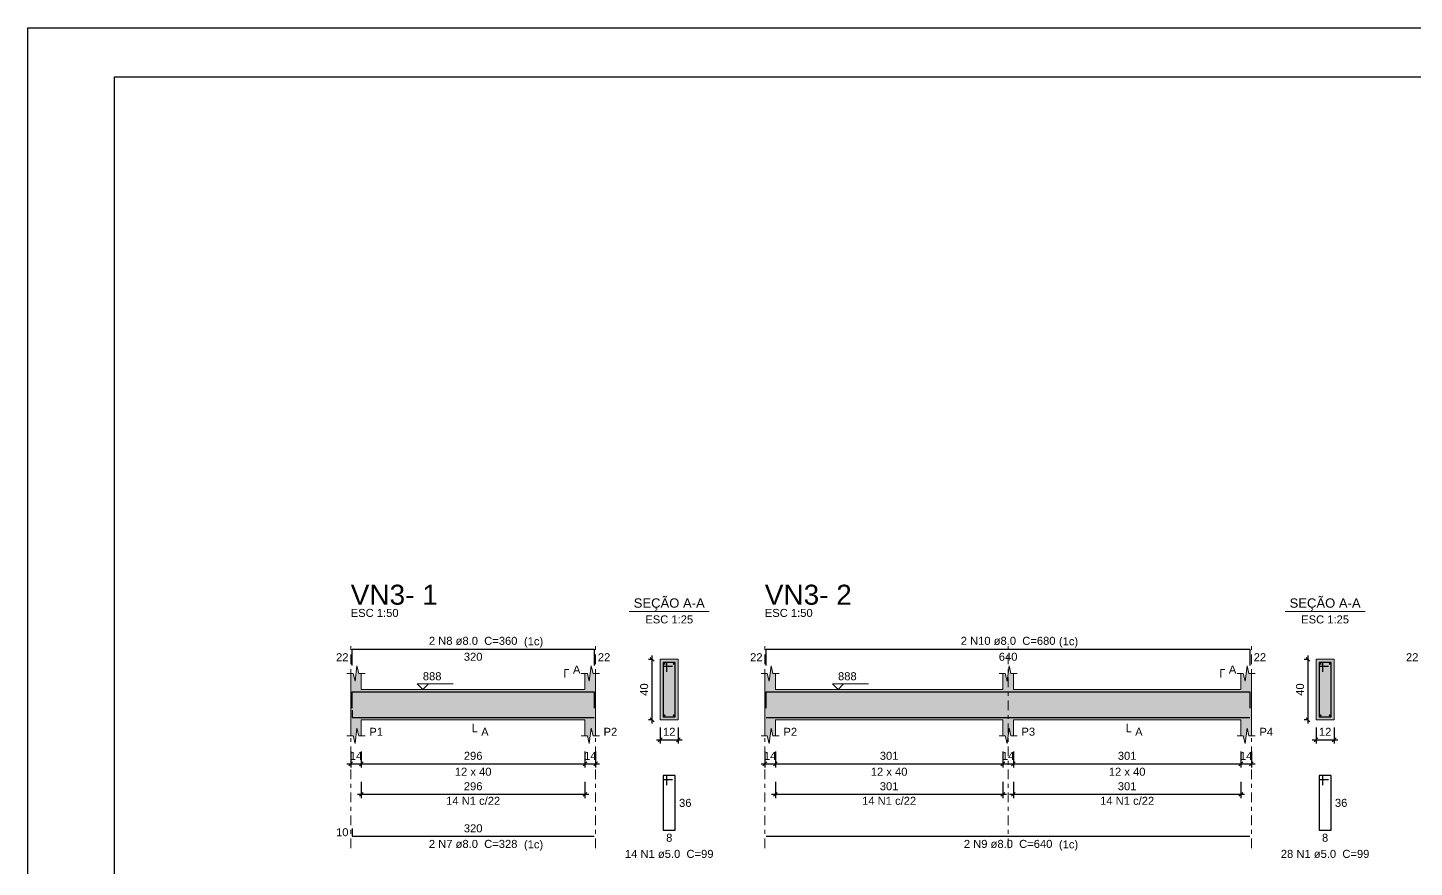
# Model space of a CAD drawing. Header units: millimetres. Extents: x -8 to 605, y -494 to 220.
# Drawn here: x 205.52 to 242.22, y -432.18 to -409.98 of the extents above; entities that cross this region are included whole.
import ezdxf

# ---------------------------------------------------------------- set-up
doc = ezdxf.new("R2010")
doc.units = ezdxf.units.MM
doc.header["$MEASUREMENT"] = 0
doc.linetypes.add('DASHDOT', pattern=[2.54, 1.27, -0.635, 0, -0.635])
doc.linetypes.add('NULL', pattern=[0])
for name, color, linetype, lineweight in [('Descrição da armadura', 7, 'Continuous', 0), ('DT-Barras na forma', 7, 'Continuous', 30), ('DT-Barras no corte', 5, 'Continuous', 5), ('DT-Barras rebatidas', 7, 'Continuous', 30), ('DT-Cotas', 7, 'Continuous', 5), ('DT-Forma', 5, 'Continuous', 5), ('DT-Hachura forma vigas', 252, 'Continuous', 5), ('DT-Hachura seção vigas', 252, 'Continuous', 5), ('DT-Pontilhado', 9, 'DASHDOT', 5), ('DT-Textos', 7, 'Continuous', 5), ('DT-Título', 5, 'Continuous', 20), ('Textos armaduras', 7, 'Continuous', 0)]:
    doc.layers.add(name, color=color, linetype=linetype, lineweight=lineweight)
doc.styles.add('Arial', font='arial.ttf')
doc.dimstyles.new('UM_25.000000', dxfattribs={"dimtxt": 0.18, "dimasz": 0.1, "dimexe": 0.1, "dimexo": 0.2, "dimgap": 0, "dimtad": 1, "dimtih": 1, "dimtoh": 1, "dimdec": 1, "dimlfac": 25, "dimzin": 0, "dimdsep": 46, "dimtxsty": 'Standard', "dimcen": 0.09, "dimdle": 0.1, "dimadec": 1, "dimazin": 2, "dimtfac": 1, "dimtdec": 4, "dimtofl": 0, "dimtmove": 0, "dimatfit": 3, "dimfxl": 1, "dimtolj": 1, "dimarcsym": 0})
doc.dimstyles.new('UM_50.000000', dxfattribs={"dimtxt": 0.18, "dimasz": 0.1, "dimexe": 0.1, "dimexo": 0.2, "dimgap": 0, "dimtad": 1, "dimtih": 1, "dimtoh": 1, "dimdec": 1, "dimlfac": 50, "dimzin": 0, "dimdsep": 46, "dimtxsty": 'Standard', "dimcen": 0.09, "dimdle": 0.1, "dimadec": 1, "dimazin": 2, "dimtfac": 1, "dimtdec": 4, "dimtofl": 0, "dimtmove": 0, "dimatfit": 3, "dimfxl": 1, "dimtolj": 1, "dimarcsym": 0})

# ---------------------------------------------------------------- blocks, each defined once
blk = doc.blocks.new('_Oblique')
at = {"color": 0, "linetype": 'ByBlock', "lineweight": -2}
blk.add_line((-0.5, -0.5), (0.5, 0.5), dxfattribs=at)
blk = doc.blocks.new('*D4649')
at = {"layer": 'Defpoints', "color": 0, "transparency": 16777216}
for p in [(214.07, -428.918), (214.35, -428.918), (214.35, -429.448)]:
    blk.add_point(p, dxfattribs=at)
at = {"layer": 'DT-Cotas', "color": 0, "lineweight": -2, "transparency": 16777216}
for p, q in [((214.07, -429.118), (214.07, -429.548)), ((214.35, -429.118), (214.35, -429.548)), ((213.97, -429.448), (214.45, -429.448))]:
    blk.add_line(p, q, dxfattribs=at)
at = {"layer": 'DT-Cotas', "color": 0, "lineweight": -2, "transparency": 16777216, "xscale": 0.1, "yscale": 0.1, "zscale": 0.1, "rotation": 180}
blk.add_blockref('_Oblique', (214.07, -429.448), dxfattribs=at)
at = {"layer": 'DT-Cotas', "color": 0, "lineweight": -2, "transparency": 16777216, "xscale": 0.1, "yscale": 0.1, "zscale": 0.1}
blk.add_blockref('_Oblique', (214.35, -429.448), dxfattribs=at)
at = {"layer": 'DT-Cotas', "color": 7, "transparency": 16777216, "insert": (214.21, -429.236), "char_height": 0.2118, "attachment_point": 5, "rotation": 0.0057, "style": 'Arial'}
blk.add_mtext('\\A1;14', dxfattribs=at)
blk = doc.blocks.new('*D4650')
at = {"layer": 'Defpoints', "color": 0, "transparency": 16777216}
for p in [(214.35, -428.918), (220.27, -428.918), (220.27, -429.448)]:
    blk.add_point(p, dxfattribs=at)
at = {"layer": 'DT-Cotas', "color": 0, "lineweight": -2, "transparency": 16777216}
for p, q in [((214.35, -429.118), (214.35, -429.548)), ((220.27, -429.118), (220.27, -429.548)), ((214.25, -429.448), (220.37, -429.448))]:
    blk.add_line(p, q, dxfattribs=at)
at = {"layer": 'DT-Cotas', "color": 0, "lineweight": -2, "transparency": 16777216, "xscale": 0.1, "yscale": 0.1, "zscale": 0.1, "rotation": 180}
blk.add_blockref('_Oblique', (214.35, -429.448), dxfattribs=at)
at = {"layer": 'DT-Cotas', "color": 0, "lineweight": -2, "transparency": 16777216, "xscale": 0.1, "yscale": 0.1, "zscale": 0.1}
blk.add_blockref('_Oblique', (220.27, -429.448), dxfattribs=at)
at = {"layer": 'DT-Cotas', "color": 7, "transparency": 16777216, "insert": (217.31, -429.236), "char_height": 0.2118, "attachment_point": 5, "rotation": 0.0057, "style": 'Arial'}
blk.add_mtext('\\A1;296', dxfattribs=at)
blk = doc.blocks.new('*D4651')
at = {"layer": 'Defpoints', "color": 0, "transparency": 16777216}
for p in [(220.27, -428.918), (220.55, -428.918), (220.55, -429.448)]:
    blk.add_point(p, dxfattribs=at)
at = {"layer": 'DT-Cotas', "color": 0, "lineweight": -2, "transparency": 16777216}
for p, q in [((220.27, -429.118), (220.27, -429.548)), ((220.55, -429.118), (220.55, -429.548)), ((220.17, -429.448), (220.65, -429.448))]:
    blk.add_line(p, q, dxfattribs=at)
at = {"layer": 'DT-Cotas', "color": 0, "lineweight": -2, "transparency": 16777216, "xscale": 0.1, "yscale": 0.1, "zscale": 0.1, "rotation": 180}
blk.add_blockref('_Oblique', (220.27, -429.448), dxfattribs=at)
at = {"layer": 'DT-Cotas', "color": 0, "lineweight": -2, "transparency": 16777216, "xscale": 0.1, "yscale": 0.1, "zscale": 0.1}
blk.add_blockref('_Oblique', (220.55, -429.448), dxfattribs=at)
at = {"layer": 'DT-Cotas', "color": 7, "transparency": 16777216, "insert": (220.41, -429.236), "char_height": 0.2118, "attachment_point": 5, "rotation": 0.0057, "style": 'Arial'}
blk.add_mtext('\\A1;14', dxfattribs=at)
blk = doc.blocks.new('*D4652')
at = {"layer": 'Defpoints', "color": 0, "transparency": 16777216}
for p in [(222.048, -426.683), (222.26, -426.683), (222.26, -428.283)]:
    blk.add_point(p, dxfattribs=at)
at = {"layer": 'DT-Cotas', "color": 0, "lineweight": -2, "transparency": 16777216}
for p, q in [((222.06, -426.683), (221.948, -426.683)), ((222.048, -428.383), (222.048, -426.583)), ((222.06, -428.283), (221.948, -428.283))]:
    blk.add_line(p, q, dxfattribs=at)
at = {"layer": 'DT-Cotas', "color": 0, "lineweight": -2, "transparency": 16777216, "xscale": 0.1, "yscale": 0.1, "zscale": 0.1}
for p, rotation in [((222.048, -426.683), 90), ((222.048, -428.283), 270)]:
    blk.add_blockref('_Oblique', p, dxfattribs=dict(at, rotation=rotation))
at = {"layer": 'DT-Cotas', "color": 7, "transparency": 16777216, "insert": (221.837, -427.483), "char_height": 0.2118, "attachment_point": 5, "rotation": 90, "style": 'Arial'}
blk.add_mtext('\\A1;40', dxfattribs=at)
blk = doc.blocks.new('*D4653')
at = {"layer": 'Defpoints', "color": 0, "transparency": 16777216}
for p in [(222.26, -428.283), (222.74, -428.283), (222.74, -428.812)]:
    blk.add_point(p, dxfattribs=at)
at = {"layer": 'DT-Cotas', "color": 0, "lineweight": -2, "transparency": 16777216}
for p, q in [((222.26, -428.483), (222.26, -428.912)), ((222.74, -428.483), (222.74, -428.912)), ((222.16, -428.812), (222.84, -428.812))]:
    blk.add_line(p, q, dxfattribs=at)
at = {"layer": 'DT-Cotas', "color": 0, "lineweight": -2, "transparency": 16777216, "xscale": 0.1, "yscale": 0.1, "zscale": 0.1, "rotation": 180}
blk.add_blockref('_Oblique', (222.26, -428.812), dxfattribs=at)
at = {"layer": 'DT-Cotas', "color": 0, "lineweight": -2, "transparency": 16777216, "xscale": 0.1, "yscale": 0.1, "zscale": 0.1}
blk.add_blockref('_Oblique', (222.74, -428.812), dxfattribs=at)
at = {"layer": 'DT-Cotas', "color": 7, "transparency": 16777216, "insert": (222.5, -428.6), "char_height": 0.2118, "attachment_point": 5, "rotation": 0.0057, "style": 'Arial'}
blk.add_mtext('\\A1;12', dxfattribs=at)
blk = doc.blocks.new('*D4654')
at = {"layer": 'Defpoints', "color": 0, "transparency": 16777216}
for p in [(214.35, -429.723), (220.27, -429.723), (220.27, -430.252)]:
    blk.add_point(p, dxfattribs=at)
at = {"layer": 'DT-Cotas', "color": 0, "lineweight": -2, "transparency": 16777216}
for p, q in [((214.35, -429.923), (214.35, -430.352)), ((220.27, -429.923), (220.27, -430.352)), ((214.25, -430.252), (220.37, -430.252))]:
    blk.add_line(p, q, dxfattribs=at)
at = {"layer": 'DT-Cotas', "color": 0, "lineweight": -2, "transparency": 16777216, "xscale": 0.1, "yscale": 0.1, "zscale": 0.1, "rotation": 180}
blk.add_blockref('_Oblique', (214.35, -430.252), dxfattribs=at)
at = {"layer": 'DT-Cotas', "color": 0, "lineweight": -2, "transparency": 16777216, "xscale": 0.1, "yscale": 0.1, "zscale": 0.1}
blk.add_blockref('_Oblique', (220.27, -430.252), dxfattribs=at)
at = {"layer": 'DT-Cotas', "color": 7, "transparency": 16777216, "insert": (217.31, -430.041), "char_height": 0.2118, "attachment_point": 5, "rotation": 0.0057, "style": 'Arial'}
blk.add_mtext('\\A1;296', dxfattribs=at)
blk = doc.blocks.new('*D4655')
at = {"layer": 'Defpoints', "color": 0, "transparency": 16777216}
for p in [(225.03, -428.918), (225.31, -428.918), (225.31, -429.448)]:
    blk.add_point(p, dxfattribs=at)
at = {"layer": 'DT-Cotas', "color": 0, "lineweight": -2, "transparency": 16777216}
for p, q in [((225.03, -429.118), (225.03, -429.548)), ((225.31, -429.118), (225.31, -429.548)), ((224.93, -429.448), (225.41, -429.448))]:
    blk.add_line(p, q, dxfattribs=at)
at = {"layer": 'DT-Cotas', "color": 0, "lineweight": -2, "transparency": 16777216, "xscale": 0.1, "yscale": 0.1, "zscale": 0.1, "rotation": 180}
blk.add_blockref('_Oblique', (225.03, -429.448), dxfattribs=at)
at = {"layer": 'DT-Cotas', "color": 0, "lineweight": -2, "transparency": 16777216, "xscale": 0.1, "yscale": 0.1, "zscale": 0.1}
blk.add_blockref('_Oblique', (225.31, -429.448), dxfattribs=at)
at = {"layer": 'DT-Cotas', "color": 7, "transparency": 16777216, "insert": (225.17, -429.236), "char_height": 0.2118, "attachment_point": 5, "rotation": 0.0057, "style": 'Arial'}
blk.add_mtext('\\A1;14', dxfattribs=at)
blk = doc.blocks.new('*D4656')
at = {"layer": 'Defpoints', "color": 0, "transparency": 16777216}
for p in [(225.31, -428.918), (231.33, -428.918), (231.33, -429.448)]:
    blk.add_point(p, dxfattribs=at)
at = {"layer": 'DT-Cotas', "color": 0, "lineweight": -2, "transparency": 16777216}
for p, q in [((225.31, -429.118), (225.31, -429.548)), ((231.33, -429.118), (231.33, -429.548)), ((225.21, -429.448), (231.43, -429.448))]:
    blk.add_line(p, q, dxfattribs=at)
at = {"layer": 'DT-Cotas', "color": 0, "lineweight": -2, "transparency": 16777216, "xscale": 0.1, "yscale": 0.1, "zscale": 0.1, "rotation": 180}
blk.add_blockref('_Oblique', (225.31, -429.448), dxfattribs=at)
at = {"layer": 'DT-Cotas', "color": 0, "lineweight": -2, "transparency": 16777216, "xscale": 0.1, "yscale": 0.1, "zscale": 0.1}
blk.add_blockref('_Oblique', (231.33, -429.448), dxfattribs=at)
at = {"layer": 'DT-Cotas', "color": 7, "transparency": 16777216, "insert": (228.32, -429.236), "char_height": 0.2118, "attachment_point": 5, "rotation": 0.0057, "style": 'Arial'}
blk.add_mtext('\\A1;301', dxfattribs=at)
blk = doc.blocks.new('*D4657')
at = {"layer": 'Defpoints', "color": 0, "transparency": 16777216}
for p in [(231.33, -428.918), (231.61, -428.918), (231.61, -429.448)]:
    blk.add_point(p, dxfattribs=at)
at = {"layer": 'DT-Cotas', "color": 0, "lineweight": -2, "transparency": 16777216}
for p, q in [((231.33, -429.118), (231.33, -429.548)), ((231.61, -429.118), (231.61, -429.548)), ((231.23, -429.448), (231.71, -429.448))]:
    blk.add_line(p, q, dxfattribs=at)
at = {"layer": 'DT-Cotas', "color": 0, "lineweight": -2, "transparency": 16777216, "xscale": 0.1, "yscale": 0.1, "zscale": 0.1, "rotation": 180}
blk.add_blockref('_Oblique', (231.33, -429.448), dxfattribs=at)
at = {"layer": 'DT-Cotas', "color": 0, "lineweight": -2, "transparency": 16777216, "xscale": 0.1, "yscale": 0.1, "zscale": 0.1}
blk.add_blockref('_Oblique', (231.61, -429.448), dxfattribs=at)
at = {"layer": 'DT-Cotas', "color": 7, "transparency": 16777216, "insert": (231.47, -429.236), "char_height": 0.2118, "attachment_point": 5, "rotation": 0.0057, "style": 'Arial'}
blk.add_mtext('\\A1;14', dxfattribs=at)
blk = doc.blocks.new('*D4658')
at = {"layer": 'Defpoints', "color": 0, "transparency": 16777216}
for p in [(231.61, -428.918), (237.63, -428.918), (237.63, -429.448)]:
    blk.add_point(p, dxfattribs=at)
at = {"layer": 'DT-Cotas', "color": 0, "lineweight": -2, "transparency": 16777216}
for p, q in [((231.61, -429.118), (231.61, -429.548)), ((237.63, -429.118), (237.63, -429.548)), ((231.51, -429.448), (237.73, -429.448))]:
    blk.add_line(p, q, dxfattribs=at)
at = {"layer": 'DT-Cotas', "color": 0, "lineweight": -2, "transparency": 16777216, "xscale": 0.1, "yscale": 0.1, "zscale": 0.1, "rotation": 180}
blk.add_blockref('_Oblique', (231.61, -429.448), dxfattribs=at)
at = {"layer": 'DT-Cotas', "color": 0, "lineweight": -2, "transparency": 16777216, "xscale": 0.1, "yscale": 0.1, "zscale": 0.1}
blk.add_blockref('_Oblique', (237.63, -429.448), dxfattribs=at)
at = {"layer": 'DT-Cotas', "color": 7, "transparency": 16777216, "insert": (234.62, -429.236), "char_height": 0.2118, "attachment_point": 5, "rotation": 0.0057, "style": 'Arial'}
blk.add_mtext('\\A1;301', dxfattribs=at)
blk = doc.blocks.new('*D4659')
at = {"layer": 'Defpoints', "color": 0, "transparency": 16777216}
for p in [(237.63, -428.918), (237.91, -428.918), (237.91, -429.448)]:
    blk.add_point(p, dxfattribs=at)
at = {"layer": 'DT-Cotas', "color": 0, "lineweight": -2, "transparency": 16777216}
for p, q in [((237.63, -429.118), (237.63, -429.548)), ((237.91, -429.118), (237.91, -429.548)), ((237.53, -429.448), (238.01, -429.448))]:
    blk.add_line(p, q, dxfattribs=at)
at = {"layer": 'DT-Cotas', "color": 0, "lineweight": -2, "transparency": 16777216, "xscale": 0.1, "yscale": 0.1, "zscale": 0.1, "rotation": 180}
blk.add_blockref('_Oblique', (237.63, -429.448), dxfattribs=at)
at = {"layer": 'DT-Cotas', "color": 0, "lineweight": -2, "transparency": 16777216, "xscale": 0.1, "yscale": 0.1, "zscale": 0.1}
blk.add_blockref('_Oblique', (237.91, -429.448), dxfattribs=at)
at = {"layer": 'DT-Cotas', "color": 7, "transparency": 16777216, "insert": (237.77, -429.236), "char_height": 0.2118, "attachment_point": 5, "rotation": 0.0057, "style": 'Arial'}
blk.add_mtext('\\A1;14', dxfattribs=at)
blk = doc.blocks.new('*D4660')
at = {"layer": 'Defpoints', "color": 0, "transparency": 16777216}
for p in [(239.408, -426.683), (239.62, -426.683), (239.62, -428.283)]:
    blk.add_point(p, dxfattribs=at)
at = {"layer": 'DT-Cotas', "color": 0, "lineweight": -2, "transparency": 16777216}
for p, q in [((239.42, -426.683), (239.308, -426.683)), ((239.408, -428.383), (239.408, -426.583)), ((239.42, -428.283), (239.308, -428.283))]:
    blk.add_line(p, q, dxfattribs=at)
at = {"layer": 'DT-Cotas', "color": 0, "lineweight": -2, "transparency": 16777216, "xscale": 0.1, "yscale": 0.1, "zscale": 0.1}
for p, rotation in [((239.408, -426.683), 90), ((239.408, -428.283), 270)]:
    blk.add_blockref('_Oblique', p, dxfattribs=dict(at, rotation=rotation))
at = {"layer": 'DT-Cotas', "color": 7, "transparency": 16777216, "insert": (239.196, -427.483), "char_height": 0.2118, "attachment_point": 5, "rotation": 90, "style": 'Arial'}
blk.add_mtext('\\A1;40', dxfattribs=at)
blk = doc.blocks.new('*D4661')
at = {"layer": 'Defpoints', "color": 0, "transparency": 16777216}
for p in [(239.62, -428.283), (240.1, -428.283), (240.1, -428.812)]:
    blk.add_point(p, dxfattribs=at)
at = {"layer": 'DT-Cotas', "color": 0, "lineweight": -2, "transparency": 16777216}
for p, q in [((239.62, -428.483), (239.62, -428.912)), ((240.1, -428.483), (240.1, -428.912)), ((239.52, -428.812), (240.2, -428.812))]:
    blk.add_line(p, q, dxfattribs=at)
at = {"layer": 'DT-Cotas', "color": 0, "lineweight": -2, "transparency": 16777216, "xscale": 0.1, "yscale": 0.1, "zscale": 0.1, "rotation": 180}
blk.add_blockref('_Oblique', (239.62, -428.812), dxfattribs=at)
at = {"layer": 'DT-Cotas', "color": 0, "lineweight": -2, "transparency": 16777216, "xscale": 0.1, "yscale": 0.1, "zscale": 0.1}
blk.add_blockref('_Oblique', (240.1, -428.812), dxfattribs=at)
at = {"layer": 'DT-Cotas', "color": 7, "transparency": 16777216, "insert": (239.86, -428.6), "char_height": 0.2118, "attachment_point": 5, "rotation": 0.0057, "style": 'Arial'}
blk.add_mtext('\\A1;12', dxfattribs=at)
blk = doc.blocks.new('*D4662')
at = {"layer": 'Defpoints', "color": 0, "transparency": 16777216}
for p in [(225.31, -429.723), (231.33, -429.723), (231.33, -430.252)]:
    blk.add_point(p, dxfattribs=at)
at = {"layer": 'DT-Cotas', "color": 0, "lineweight": -2, "transparency": 16777216}
for p, q in [((225.31, -429.923), (225.31, -430.352)), ((231.33, -429.923), (231.33, -430.352)), ((225.21, -430.252), (231.43, -430.252))]:
    blk.add_line(p, q, dxfattribs=at)
at = {"layer": 'DT-Cotas', "color": 0, "lineweight": -2, "transparency": 16777216, "xscale": 0.1, "yscale": 0.1, "zscale": 0.1, "rotation": 180}
blk.add_blockref('_Oblique', (225.31, -430.252), dxfattribs=at)
at = {"layer": 'DT-Cotas', "color": 0, "lineweight": -2, "transparency": 16777216, "xscale": 0.1, "yscale": 0.1, "zscale": 0.1}
blk.add_blockref('_Oblique', (231.33, -430.252), dxfattribs=at)
at = {"layer": 'DT-Cotas', "color": 7, "transparency": 16777216, "insert": (228.32, -430.041), "char_height": 0.2118, "attachment_point": 5, "rotation": 0.0057, "style": 'Arial'}
blk.add_mtext('\\A1;301', dxfattribs=at)
blk = doc.blocks.new('*D4663')
at = {"layer": 'Defpoints', "color": 0, "transparency": 16777216}
for p in [(231.61, -429.723), (237.63, -429.723), (237.63, -430.252)]:
    blk.add_point(p, dxfattribs=at)
at = {"layer": 'DT-Cotas', "color": 0, "lineweight": -2, "transparency": 16777216}
for p, q in [((231.61, -429.923), (231.61, -430.352)), ((237.63, -429.923), (237.63, -430.352)), ((231.51, -430.252), (237.73, -430.252))]:
    blk.add_line(p, q, dxfattribs=at)
at = {"layer": 'DT-Cotas', "color": 0, "lineweight": -2, "transparency": 16777216, "xscale": 0.1, "yscale": 0.1, "zscale": 0.1, "rotation": 180}
blk.add_blockref('_Oblique', (231.61, -430.252), dxfattribs=at)
at = {"layer": 'DT-Cotas', "color": 0, "lineweight": -2, "transparency": 16777216, "xscale": 0.1, "yscale": 0.1, "zscale": 0.1}
blk.add_blockref('_Oblique', (237.63, -430.252), dxfattribs=at)
at = {"layer": 'DT-Cotas', "color": 7, "transparency": 16777216, "insert": (234.62, -430.041), "char_height": 0.2118, "attachment_point": 5, "rotation": 0.0057, "style": 'Arial'}
blk.add_mtext('\\A1;301', dxfattribs=at)

msp = doc.modelspace()

# ---------------------------------------------------------------- hatches: boundary and pattern name
at = {"layer": 'DT-Hachura forma vigas', "linetype": 'Continuous'}
for points in [[(220.5501, -428.7062), (220.5501, -428.2826), (220.5501, -427.4826), (220.5501, -427.059), (220.4851, -427.059), (220.4351, -426.859), (220.3851, -427.259), (220.3351, -427.059), (220.2701, -427.059), (220.2701, -427.4826), (214.3501, -427.4826), (214.3501, -427.059), (214.2851, -427.059), (214.2351, -426.859), (214.1851, -427.259), (214.1351, -427.059), (214.0701, -427.059), (214.0701, -427.4826), (214.0701, -428.2826), (214.0701, -428.7062), (214.1351, -428.7062), (214.1851, -428.9062), (214.2351, -428.5062), (214.2851, -428.7062), (214.3501, -428.7062), (214.3501, -428.2826), (220.2701, -428.2826), (220.2701, -428.7062), (220.3351, -428.7062), (220.3851, -428.9062), (220.4351, -428.5062), (220.4851, -428.7062), (220.5501, -428.7062)], [(237.9096, -428.7062), (237.9096, -428.2826), (237.9096, -427.4826), (237.9096, -427.059), (237.8446, -427.059), (237.7946, -426.859), (237.7446, -427.259), (237.6946, -427.059), (237.6296, -427.059), (237.6296, -427.4826), (231.6098, -427.4826), (231.6098, -427.059), (231.5448, -427.059), (231.4948, -426.859), (231.4448, -427.259), (231.3948, -427.059), (231.3298, -427.059), (231.3298, -427.4826), (225.3098, -427.4826), (225.3098, -427.059), (225.2448, -427.059), (225.1948, -426.859), (225.1448, -427.259), (225.0948, -427.059), (225.0298, -427.059), (225.0298, -427.4826), (225.0298, -428.2826), (225.0298, -428.7062), (225.0948, -428.7062), (225.1448, -428.9062), (225.1948, -428.5062), (225.2448, -428.7062), (225.3098, -428.7062), (225.3098, -428.2826), (231.3298, -428.2826), (231.3298, -428.7062), (231.3948, -428.7062), (231.4448, -428.9062), (231.4948, -428.5062), (231.5448, -428.7062), (231.6098, -428.7062), (231.6098, -428.2826), (237.6296, -428.2826), (237.6296, -428.7062), (237.6946, -428.7062), (237.7446, -428.9062), (237.7946, -428.5062), (237.8446, -428.7062), (237.9096, -428.7062)]]:
    msp.add_hatch(color=252, dxfattribs=at).paths.add_polyline_path(points)
at = {"layer": 'DT-Hachura seção vigas', "linetype": 'Continuous'}
for points in [[(222.2602, -428.2826), (222.2602, -428.2826), (222.7402, -428.2826), (222.7402, -426.6826), (222.2602, -426.6826), (222.2602, -428.2826)], [(239.6197, -428.2826), (239.6197, -428.2826), (240.0997, -428.2826), (240.0997, -426.6826), (239.6197, -426.6826), (239.6197, -428.2826)]]:
    msp.add_hatch(color=252, dxfattribs=at).paths.add_polyline_path(points)

# ---------------------------------------------------------------- linework, layer by layer
at = {"color": 7}
for p, q in [((205.5205, -409.9755), (324.4205, -409.9755)), ((205.5205, -494.0755), (205.5205, -409.9755)), ((207.8205, -411.2755), (322.1205, -411.2755)), ((207.8205, -492.7755), (207.8205, -411.2755))]:
    msp.add_line(p, q, dxfattribs=at)
at = {"layer": 'DT-Barras na forma'}
for p, q in [((222.4402, -426.7626), (222.3402, -426.7626)), ((222.3402, -426.7626), (222.3402, -428.2026)), ((222.6602, -426.7626), (222.3402, -426.7626)), ((222.3402, -426.7626), (222.3402, -426.8626)), ((222.4402, -427.0126), (222.4402, -426.7626)), ((222.6602, -428.2026), (222.6602, -426.7626)), ((239.7997, -426.7626), (239.6997, -426.7626)), ((239.6997, -426.7626), (239.6997, -428.2026)), ((240.0197, -426.7626), (239.6997, -426.7626)), ((239.6997, -426.7626), (239.6997, -426.8626)), ((239.7997, -427.0126), (239.7997, -426.7626)), ((240.0197, -428.2026), (240.0197, -426.7626)), ((222.3402, -426.8626), (222.5902, -426.8626)), ((239.6997, -426.8626), (239.9497, -426.8626)), ((222.3402, -428.2026), (222.6602, -428.2026)), ((239.6997, -428.2026), (240.0197, -428.2026))]:
    msp.add_line(p, q, dxfattribs=at)
for points in [[(214.1101, -427.9723), (214.1101, -427.5406), (220.5101, -427.5406), (220.5101, -427.9723)], [(225.0698, -427.9723), (225.0698, -427.5406), (237.8696, -427.5406), (237.8696, -427.9723)], [(214.1101, -428.0246), (214.1101, -428.2246), (220.5101, -428.2246)], [(225.0698, -428.2246), (237.8696, -428.2246)]]:
    msp.add_lwpolyline(points, dxfattribs=at)
at = {"layer": 'DT-Barras no corte'}
for centre in [(222.3762, -426.7986), (222.6242, -426.7986), (239.7357, -426.7986), (239.9837, -426.7986), (222.3762, -428.1666), (222.6242, -428.1666), (239.7357, -428.1666), (239.9837, -428.1666)]:
    msp.add_circle(centre, 0.016, dxfattribs=at)
at = {"layer": 'DT-Barras rebatidas'}
for points in [[(214.1101, -426.8427), (214.1101, -426.411), (220.5101, -426.411), (220.5101, -426.8427)], [(225.0698, -426.8427), (225.0698, -426.411), (237.8696, -426.411), (237.8696, -426.8427)], [(222.4402, -430.0093), (222.4402, -429.7593), (222.3402, -429.7593), (222.3402, -431.1993), (222.6602, -431.1993), (222.6602, -429.7593), (222.3402, -429.7593), (222.3402, -429.8593), (222.5902, -429.8593)], [(239.7997, -430.0093), (239.7997, -429.7593), (239.6997, -429.7593), (239.6997, -431.1993), (240.0197, -431.1993), (240.0197, -429.7593), (239.6997, -429.7593), (239.6997, -429.8593), (239.9497, -429.8593)], [(214.1101, -431.1592), (214.1101, -431.3592), (220.5101, -431.3592)], [(225.0698, -431.3592), (237.8696, -431.3592)]]:
    msp.add_lwpolyline(points, dxfattribs=at)
at = {"layer": 'DT-Forma'}
for p, q in [((222.7402, -426.6826), (222.2602, -426.6826)), ((222.2602, -426.6826), (222.2602, -428.2826)), ((222.7402, -428.2826), (222.7402, -426.6826)), ((240.0997, -426.6826), (239.6197, -426.6826)), ((239.6197, -426.6826), (239.6197, -428.2826)), ((240.0997, -428.2826), (240.0997, -426.6826)), ((213.9701, -427.059), (214.1351, -427.059)), ((214.0701, -427.4826), (214.0701, -427.059)), ((214.1351, -427.059), (214.1851, -427.259)), ((214.1851, -427.259), (214.2351, -426.859)), ((214.2351, -426.859), (214.2851, -427.059)), ((214.2851, -427.059), (214.4501, -427.059)), ((214.3501, -427.059), (214.3501, -427.4826)), ((220.1701, -427.059), (220.3351, -427.059)), ((220.2701, -427.4826), (220.2701, -427.059)), ((220.3351, -427.059), (220.3851, -427.259)), ((220.3851, -427.259), (220.4351, -426.859)), ((220.4351, -426.859), (220.4851, -427.059)), ((220.4851, -427.059), (220.6501, -427.059)), ((220.5501, -427.059), (220.5501, -427.4826)), ((224.9298, -427.059), (225.0948, -427.059)), ((225.0298, -427.4826), (225.0298, -427.059)), ((225.0948, -427.059), (225.1448, -427.259)), ((225.1448, -427.259), (225.1948, -426.859)), ((225.1948, -426.859), (225.2448, -427.059)), ((225.2448, -427.059), (225.4098, -427.059)), ((225.3098, -427.059), (225.3098, -427.4826)), ((231.2298, -427.059), (231.3948, -427.059)), ((231.3298, -427.4826), (231.3298, -427.059)), ((231.3948, -427.059), (231.4448, -427.259)), ((231.4448, -427.259), (231.4948, -426.859)), ((231.4948, -426.859), (231.5448, -427.059)), ((231.5448, -427.059), (231.7098, -427.059)), ((231.6098, -427.059), (231.6098, -427.4826)), ((237.5296, -427.059), (237.6946, -427.059)), ((237.6296, -427.4826), (237.6296, -427.059)), ((237.6946, -427.059), (237.7446, -427.259)), ((237.7446, -427.259), (237.7946, -426.859)), ((237.7946, -426.859), (237.8446, -427.059)), ((237.8446, -427.059), (238.0096, -427.059)), ((237.9096, -427.059), (237.9096, -427.4826)), ((214.3501, -427.4826), (220.2701, -427.4826)), ((225.3098, -427.4826), (231.3298, -427.4826)), ((231.6098, -427.4826), (237.6296, -427.4826)), ((214.0701, -428.2826), (214.0701, -428.7062)), ((214.1851, -428.9062), (214.2351, -428.5062)), ((214.2351, -428.5062), (214.2851, -428.7062)), ((214.3501, -428.7062), (214.3501, -428.2826)), ((214.3501, -428.2826), (220.2701, -428.2826)), ((220.2701, -428.2826), (220.2701, -428.7062)), ((220.3851, -428.9062), (220.4351, -428.5062)), ((220.4351, -428.5062), (220.4851, -428.7062)), ((220.5501, -428.7062), (220.5501, -428.2826)), ((222.2602, -428.2826), (222.7402, -428.2826)), ((225.0298, -428.2826), (225.0298, -428.7062)), ((225.1448, -428.9062), (225.1948, -428.5062)), ((225.1948, -428.5062), (225.2448, -428.7062)), ((225.3098, -428.7062), (225.3098, -428.2826)), ((225.3098, -428.2826), (231.3298, -428.2826)), ((231.3298, -428.2826), (231.3298, -428.7062)), ((231.4448, -428.9062), (231.4948, -428.5062)), ((231.4948, -428.5062), (231.5448, -428.7062)), ((231.6098, -428.7062), (231.6098, -428.2826)), ((231.6098, -428.2826), (237.6296, -428.2826)), ((237.6296, -428.2826), (237.6296, -428.7062)), ((237.7446, -428.9062), (237.7946, -428.5062)), ((237.7946, -428.5062), (237.8446, -428.7062)), ((237.9096, -428.7062), (237.9096, -428.2826)), ((239.6197, -428.2826), (240.0997, -428.2826)), ((213.9701, -428.7062), (214.1351, -428.7062)), ((214.1351, -428.7062), (214.1851, -428.9062)), ((214.2851, -428.7062), (214.4501, -428.7062)), ((220.1701, -428.7062), (220.3351, -428.7062)), ((220.3351, -428.7062), (220.3851, -428.9062)), ((220.4851, -428.7062), (220.6501, -428.7062)), ((224.9298, -428.7062), (225.0948, -428.7062)), ((225.0948, -428.7062), (225.1448, -428.9062)), ((225.2448, -428.7062), (225.4098, -428.7062)), ((231.2298, -428.7062), (231.3948, -428.7062)), ((231.3948, -428.7062), (231.4448, -428.9062)), ((231.5448, -428.7062), (231.7098, -428.7062)), ((237.5296, -428.7062), (237.6946, -428.7062)), ((237.6946, -428.7062), (237.7446, -428.9062)), ((237.8446, -428.7062), (238.0096, -428.7062))]:
    msp.add_line(p, q, dxfattribs=at)
at = {"layer": 'DT-Forma', "linetype": 'Continuous'}
for p, q in [((214.0701, -428.2826), (214.0701, -427.4826)), ((220.5501, -427.4826), (220.5501, -428.2826)), ((225.0298, -428.2826), (225.0298, -427.4826)), ((237.9096, -427.4826), (237.9096, -428.2826))]:
    msp.add_line(p, q, dxfattribs=at)
at = {"layer": 'DT-Pontilhado', "ltscale": 0.2}
for p, q in [((214.0701, -431.6769), (214.0701, -426.1992)), ((220.5501, -431.6769), (220.5501, -426.1992)), ((225.0298, -431.6769), (225.0298, -426.1992)), ((231.4698, -431.6769), (231.4698, -426.1992)), ((237.9096, -431.6769), (237.9096, -426.1992))]:
    msp.add_line(p, q, dxfattribs=at)
at = {"layer": 'DT-Textos'}
for p, q in [((221.4412, -425.4177), (223.5592, -425.4177)), ((238.8007, -425.4177), (240.9187, -425.4177))]:
    msp.add_line(p, q, dxfattribs=at)
for points in [[(219.7406, -427.1649), (219.7406, -426.9531), (219.8465, -426.9531)], [(237.1001, -427.1649), (237.1001, -426.9531), (237.206, -426.9531)], [(216.1261, -427.3343), (215.9778, -427.4826), (215.8295, -427.3343), (216.7826, -427.3343)], [(227.1158, -427.3343), (226.9675, -427.4826), (226.8192, -427.3343), (227.7723, -427.3343)], [(217.3101, -428.3885), (217.3101, -428.6003), (217.416, -428.6003)], [(234.6197, -428.3885), (234.6197, -428.6003), (234.7256, -428.6003)]]:
    msp.add_lwpolyline(points, dxfattribs=at)

# ---------------------------------------------------------------- texts
at = {"layer": 'Descrição da armadura', "linetype": 'NULL', "char_height": 0.2118, "attachment_point": 8, "line_spacing_factor": 0.9, "style": 'Arial'}
for s, insert, width in [('2 N8 ø8.0  C=360', (217.3102, -426.3047), 4.686721), ('2 N10 ø8.0  C=680', (231.4699, -426.3047), 5.015721), ('14 N1 c/22', (217.3101, -430.534), 2.86156), ('14 N1 c/22', (228.3198, -430.534), 2.86156), ('14 N1 c/22', (234.6197, -430.534), 2.86156), ('2 N7 ø8.0  C=328', (217.3102, -431.6767), 4.686721), ('2 N9 ø8.0  C=640', (231.4699, -431.6767), 4.686721), ('14 N1 ø5.0  C=99', (222.5002, -431.9407), 4.686721), ('28 N1 ø5.0  C=99', (239.8599, -431.9407), 4.686721)]:
    msp.add_mtext(s, dxfattribs=dict(at, insert=insert, width=width))
at = {"layer": 'DT-Textos', "linetype": 'NULL', "line_spacing_factor": 0.798, "style": 'Arial'}
for s, insert, char_height, width, attachment_point in [('SEÇÃO A-A', (222.5002, -425.3936), 0.2471, 3.760741, 8), ('SEÇÃO A-A', (239.8599, -425.3936), 0.2471, 3.760741, 8), ('ESC 1:50', (214.0702, -425.5637), 0.2118, 2.532883, 7), ('ESC 1:25', (222.5002, -425.7357), 0.2118, 2.532883, 8), ('ESC 1:50', (225.0299, -425.5637), 0.2118, 2.532883, 7), ('ESC 1:25', (239.8599, -425.7357), 0.2118, 2.532883, 8), ('(1c)', (218.6552, -426.3746), 0.2118, 1.018965, 7), ('(1c)', (232.8149, -426.3746), 0.2118, 1.018965, 7), ('888', (215.9782, -427.2387), 0.2118, 0.987001, 7), ('A', (219.9522, -427.0587), 0.2118, 0.394865, 7), ('888', (226.9679, -427.2387), 0.2118, 0.987001, 7), ('A', (237.3119, -427.0587), 0.2118, 0.394865, 7), ('P1', (214.5622, -428.7057), 0.2118, 0.723865, 7), ('A', (217.5222, -428.7057), 0.2118, 0.394865, 7), ('P2', (220.7622, -428.7057), 0.2118, 0.723865, 7), ('P2', (225.5219, -428.7057), 0.2118, 0.723865, 7), ('P3', (231.8219, -428.7057), 0.2118, 0.723865, 7), ('A', (234.8319, -428.7057), 0.2118, 0.394865, 7), ('P4', (238.1209, -428.7057), 0.2118, 0.723865, 7), ('12 x 40', (217.3102, -429.7647), 0.2118, 1.940747, 8), ('12 x 40', (228.3199, -429.7647), 0.2118, 1.940747, 8), ('12 x 40', (234.6199, -429.7647), 0.2118, 1.940747, 8), ('(1c)', (218.6552, -431.7466), 0.2118, 1.018965, 7), ('(1c)', (232.8149, -431.7466), 0.2118, 1.018965, 7)]:
    msp.add_mtext(s, dxfattribs=dict(at, insert=insert, char_height=char_height, width=width, attachment_point=attachment_point))
at = {"layer": 'DT-Título', "linetype": 'NULL', "char_height": 0.5295, "width": 4.604067, "attachment_point": 7, "line_spacing_factor": 0.798, "style": 'Arial'}
for s, insert in [('VN3- 1', (214.0702, -425.2459)), ('VN3- 2', (225.0299, -425.2459))]:
    msp.add_mtext(s, dxfattribs=dict(at, insert=insert))
at = {"layer": 'Textos armaduras', "linetype": 'NULL', "char_height": 0.2118, "line_spacing_factor": 0.9, "style": 'Arial'}
for s, insert, width, attachment_point in [('22', (214.0101, -426.7327), 1.058001, 9), ('320', (217.3101, -426.5083), 1.387001, 2), ('22', (220.6101, -426.5209), 1.058001, 1), ('22', (224.9698, -426.7327), 1.058001, 9), ('640', (231.4697, -426.5083), 1.387001, 2), ('22', (237.9696, -426.5209), 1.058001, 1), ('22', (242.3292, -426.7327), 1.058001, 9), ('36', (222.7602, -430.3734), 1.058001, 1), ('36', (240.1197, -430.3734), 1.058001, 1), ('10', (214.0101, -431.3651), 1.058001, 9), ('320', (217.3101, -431.262), 1.387001, 8), ('8', (222.5002, -431.2966), 0.729, 2), ('8', (239.8597, -431.2966), 0.729, 2)]:
    msp.add_mtext(s, dxfattribs=dict(at, insert=insert, width=width, attachment_point=attachment_point))

# ---------------------------------------------------------------- dimensions: what is measured, and where the dimension line sits
at = {"layer": 'DT-Cotas'}
for base, p1, p2, picture, middle in [((222.0484, -426.6826), (222.2602, -428.2826), (222.2602, -426.6826), '*D4652', (221.8366, -427.4826)), ((239.4079, -426.6826), (239.6197, -428.2826), (239.6197, -426.6826), '*D4660', (239.1961, -427.4826))]:
    dim = msp.add_linear_dim(base=base, p1=p1, p2=p2, angle=90, dimstyle='UM_25.000000', override={"dimtxt": 0.2118, "dimasz": 0.1, "dimexe": 0.1, "dimexo": 0.2, "dimtad": 1, "dimtih": 0, "dimtoh": 0, "dimdec": 1, "dimlfac": 25, "dimzin": 8, "dimtxsty": 'Arial', "dimblk": 'Oblique', "dimblk1": 'Oblique', "dimblk2": 'Oblique', "dimsah": 1, "dimdle": 0.1, "dimse1": 0, "dimse2": 0, "dimclrt": 7, "dimadec": 1, "dimazin": 3, "dimtmove": 2, "dimldrblk": 'Oblique'}, dxfattribs=at)
    dim.commit()
    dim.dimension.update_dxf_attribs({"geometry": picture, "text_midpoint": middle, "dimtype": 160, "text_rotation": 90})
for base, p1, p2, dimstyle, override, picture, middle in [((222.7402, -428.8121), (222.2602, -428.2826), (222.7402, -428.2826), 'UM_25.000000', {"dimtxt": 0.2118, "dimasz": 0.1, "dimexe": 0.1, "dimexo": 0.2, "dimtad": 1, "dimtih": 0, "dimtoh": 0, "dimdec": 1, "dimlfac": 25, "dimzin": 8, "dimtxsty": 'Arial', "dimblk": 'Oblique', "dimblk1": 'Oblique', "dimblk2": 'Oblique', "dimsah": 1, "dimdle": 0.1, "dimse1": 0, "dimse2": 0, "dimclrt": 7, "dimadec": 1, "dimazin": 3, "dimtmove": 2, "dimldrblk": 'Oblique'}, '*D4653', (222.5002, -428.6003)), ((240.0997, -428.8121), (239.6197, -428.2826), (240.0997, -428.2826), 'UM_25.000000', {"dimtxt": 0.2118, "dimasz": 0.1, "dimexe": 0.1, "dimexo": 0.2, "dimtad": 1, "dimtih": 0, "dimtoh": 0, "dimdec": 1, "dimlfac": 25, "dimzin": 8, "dimtxsty": 'Arial', "dimblk": 'Oblique', "dimblk1": 'Oblique', "dimblk2": 'Oblique', "dimsah": 1, "dimdle": 0.1, "dimse1": 0, "dimse2": 0, "dimclrt": 7, "dimadec": 1, "dimazin": 3, "dimtmove": 2, "dimldrblk": 'Oblique'}, '*D4661', (239.8597, -428.6003)), ((214.3501, -429.4475), (214.0701, -428.918), (214.3501, -428.918), 'UM_50.000000', {"dimtxt": 0.2118, "dimasz": 0.1, "dimexe": 0.1, "dimexo": 0.2, "dimtad": 1, "dimtih": 0, "dimtoh": 0, "dimdec": 1, "dimlfac": 50, "dimzin": 8, "dimtxsty": 'Arial', "dimblk": 'Oblique', "dimblk1": 'Oblique', "dimblk2": 'Oblique', "dimsah": 1, "dimdle": 0.1, "dimse1": 0, "dimse2": 0, "dimclrt": 7, "dimadec": 1, "dimazin": 3, "dimtmove": 2, "dimldrblk": 'Oblique'}, '*D4649', (214.2101, -429.2357)), ((220.2701, -429.4475), (214.3501, -428.918), (220.2701, -428.918), 'UM_50.000000', {"dimtxt": 0.2118, "dimasz": 0.1, "dimexe": 0.1, "dimexo": 0.2, "dimtad": 1, "dimtih": 0, "dimtoh": 0, "dimdec": 1, "dimlfac": 50, "dimzin": 8, "dimtxsty": 'Arial', "dimblk": 'Oblique', "dimblk1": 'Oblique', "dimblk2": 'Oblique', "dimsah": 1, "dimdle": 0.1, "dimse1": 0, "dimse2": 0, "dimclrt": 7, "dimadec": 1, "dimazin": 3, "dimtmove": 2, "dimldrblk": 'Oblique'}, '*D4650', (217.3101, -429.2357)), ((220.5501, -429.4475), (220.2701, -428.918), (220.5501, -428.918), 'UM_50.000000', {"dimtxt": 0.2118, "dimasz": 0.1, "dimexe": 0.1, "dimexo": 0.2, "dimtad": 1, "dimtih": 0, "dimtoh": 0, "dimdec": 1, "dimlfac": 50, "dimzin": 8, "dimtxsty": 'Arial', "dimblk": 'Oblique', "dimblk1": 'Oblique', "dimblk2": 'Oblique', "dimsah": 1, "dimdle": 0.1, "dimse1": 0, "dimse2": 0, "dimclrt": 7, "dimadec": 1, "dimazin": 3, "dimtmove": 2, "dimldrblk": 'Oblique'}, '*D4651', (220.4101, -429.2357)), ((225.3098, -429.4475), (225.0298, -428.918), (225.3098, -428.918), 'UM_50.000000', {"dimtxt": 0.2118, "dimasz": 0.1, "dimexe": 0.1, "dimexo": 0.2, "dimtad": 1, "dimtih": 0, "dimtoh": 0, "dimdec": 1, "dimlfac": 50, "dimzin": 8, "dimtxsty": 'Arial', "dimblk": 'Oblique', "dimblk1": 'Oblique', "dimblk2": 'Oblique', "dimsah": 1, "dimdle": 0.1, "dimse1": 0, "dimse2": 0, "dimclrt": 7, "dimadec": 1, "dimazin": 3, "dimtmove": 2, "dimldrblk": 'Oblique'}, '*D4655', (225.1698, -429.2357)), ((231.3298, -429.4475), (225.3098, -428.918), (231.3298, -428.918), 'UM_50.000000', {"dimtxt": 0.2118, "dimasz": 0.1, "dimexe": 0.1, "dimexo": 0.2, "dimtad": 1, "dimtih": 0, "dimtoh": 0, "dimdec": 1, "dimlfac": 50, "dimzin": 8, "dimtxsty": 'Arial', "dimblk": 'Oblique', "dimblk1": 'Oblique', "dimblk2": 'Oblique', "dimsah": 1, "dimdle": 0.1, "dimse1": 0, "dimse2": 0, "dimclrt": 7, "dimadec": 1, "dimazin": 3, "dimtmove": 2, "dimldrblk": 'Oblique'}, '*D4656', (228.3198, -429.2357)), ((231.6098, -429.4475), (231.3298, -428.918), (231.6098, -428.918), 'UM_50.000000', {"dimtxt": 0.2118, "dimasz": 0.1, "dimexe": 0.1, "dimexo": 0.2, "dimtad": 1, "dimtih": 0, "dimtoh": 0, "dimdec": 1, "dimlfac": 50, "dimzin": 8, "dimtxsty": 'Arial', "dimblk": 'Oblique', "dimblk1": 'Oblique', "dimblk2": 'Oblique', "dimsah": 1, "dimdle": 0.1, "dimse1": 0, "dimse2": 0, "dimclrt": 7, "dimadec": 1, "dimazin": 3, "dimtmove": 2, "dimldrblk": 'Oblique'}, '*D4657', (231.4698, -429.2357)), ((237.6296, -429.4475), (231.6098, -428.918), (237.6296, -428.918), 'UM_50.000000', {"dimtxt": 0.2118, "dimasz": 0.1, "dimexe": 0.1, "dimexo": 0.2, "dimtad": 1, "dimtih": 0, "dimtoh": 0, "dimdec": 1, "dimlfac": 50, "dimzin": 8, "dimtxsty": 'Arial', "dimblk": 'Oblique', "dimblk1": 'Oblique', "dimblk2": 'Oblique', "dimsah": 1, "dimdle": 0.1, "dimse1": 0, "dimse2": 0, "dimclrt": 7, "dimadec": 1, "dimazin": 3, "dimtmove": 2, "dimldrblk": 'Oblique'}, '*D4658', (234.6197, -429.2357)), ((237.9096, -429.4475), (237.6296, -428.918), (237.9096, -428.918), 'UM_50.000000', {"dimtxt": 0.2118, "dimasz": 0.1, "dimexe": 0.1, "dimexo": 0.2, "dimtad": 1, "dimtih": 0, "dimtoh": 0, "dimdec": 1, "dimlfac": 50, "dimzin": 8, "dimtxsty": 'Arial', "dimblk": 'Oblique', "dimblk1": 'Oblique', "dimblk2": 'Oblique', "dimsah": 1, "dimdle": 0.1, "dimse1": 0, "dimse2": 0, "dimclrt": 7, "dimadec": 1, "dimazin": 3, "dimtmove": 2, "dimldrblk": 'Oblique'}, '*D4659', (237.7696, -429.2357)), ((220.2701, -430.2523), (214.3501, -429.7228), (220.2701, -429.7228), 'UM_50.000000', {"dimtxt": 0.2118, "dimasz": 0.1, "dimexe": 0.1, "dimexo": 0.2, "dimtad": 1, "dimtih": 0, "dimtoh": 0, "dimdec": 1, "dimlfac": 50, "dimzin": 8, "dimtxsty": 'Arial', "dimblk": 'Oblique', "dimblk1": 'Oblique', "dimblk2": 'Oblique', "dimsah": 1, "dimdle": 0.1, "dimse1": 0, "dimse2": 0, "dimclrt": 7, "dimadec": 1, "dimazin": 3, "dimtmove": 2, "dimldrblk": 'Oblique'}, '*D4654', (217.3101, -430.0405)), ((231.3298, -430.2523), (225.3098, -429.7228), (231.3298, -429.7228), 'UM_50.000000', {"dimtxt": 0.2118, "dimasz": 0.1, "dimexe": 0.1, "dimexo": 0.2, "dimtad": 1, "dimtih": 0, "dimtoh": 0, "dimdec": 1, "dimlfac": 50, "dimzin": 8, "dimtxsty": 'Arial', "dimblk": 'Oblique', "dimblk1": 'Oblique', "dimblk2": 'Oblique', "dimsah": 1, "dimdle": 0.1, "dimse1": 0, "dimse2": 0, "dimclrt": 7, "dimadec": 1, "dimazin": 3, "dimtmove": 2, "dimldrblk": 'Oblique'}, '*D4662', (228.3198, -430.0405)), ((237.6296, -430.2523), (231.6098, -429.7228), (237.6296, -429.7228), 'UM_50.000000', {"dimtxt": 0.2118, "dimasz": 0.1, "dimexe": 0.1, "dimexo": 0.2, "dimtad": 1, "dimtih": 0, "dimtoh": 0, "dimdec": 1, "dimlfac": 50, "dimzin": 8, "dimtxsty": 'Arial', "dimblk": 'Oblique', "dimblk1": 'Oblique', "dimblk2": 'Oblique', "dimsah": 1, "dimdle": 0.1, "dimse1": 0, "dimse2": 0, "dimclrt": 7, "dimadec": 1, "dimazin": 3, "dimtmove": 2, "dimldrblk": 'Oblique'}, '*D4663', (234.6197, -430.0405))]:
    dim = msp.add_linear_dim(base=base, p1=p1, p2=p2, dimstyle=dimstyle, override=override, dxfattribs=at)
    dim.commit()
    dim.dimension.update_dxf_attribs({"geometry": picture, "text_midpoint": middle, "dimtype": 160, "text_rotation": 0.00573})

doc.saveas('drawing.dxf')
